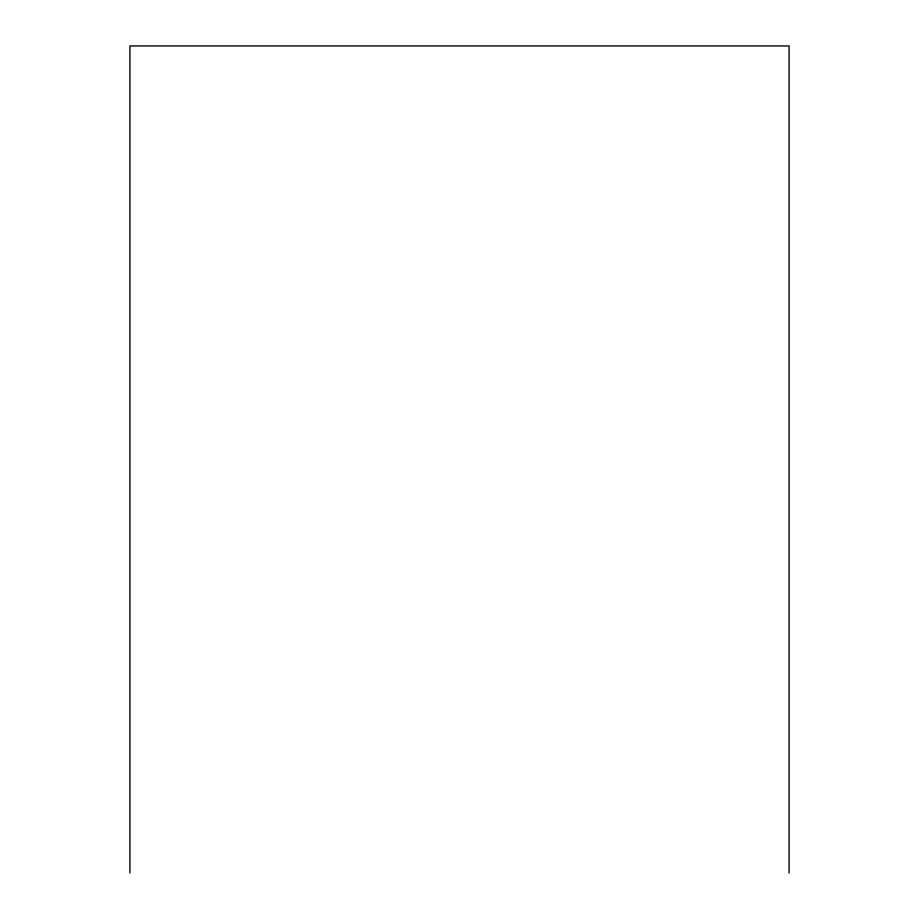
<?xml version="1.0" encoding="UTF-8"?>
<svg xmlns="http://www.w3.org/2000/svg" width="919" height="919" viewBox="0 0 919 919"><rect width="100%" height="100%" fill="white"/><g stroke="black" fill="none" stroke-linecap="round" stroke-linejoin="round"><path stroke-width="1.38" d="M789.076 873.05L789.076 45.95L129.924 45.95L129.924 873.05"/></g></svg>
